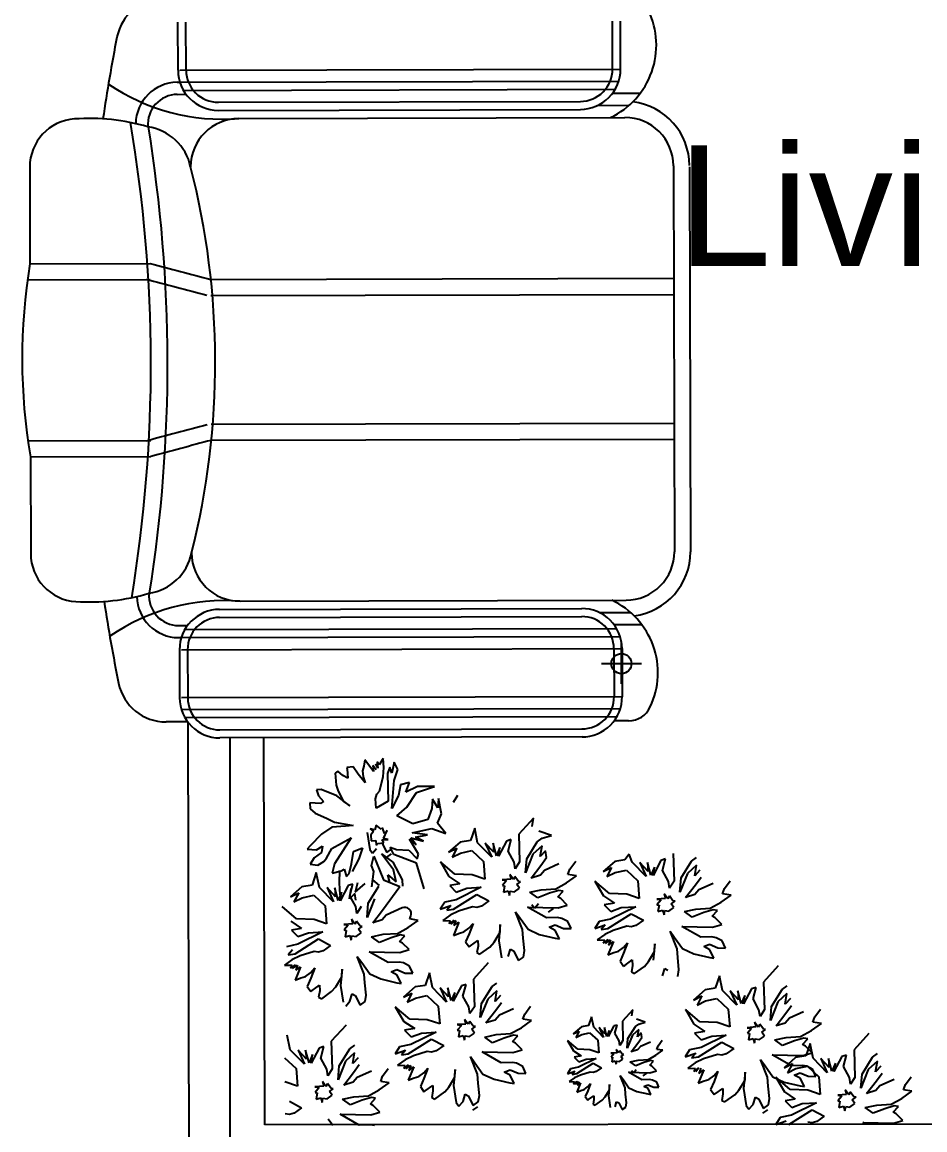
# Model space of a CAD drawing. Header units: feet. Extents: x 28652 to 66086, y -6769 to -640.
# Drawn here: x 49107.6 to 49152.5, y -1123.3 to -1068.3 of the extents above; entities that cross this region are included whole.
import ezdxf

# ---------------------------------------------------------------- set-up
doc = ezdxf.new("R2010")
doc.units = ezdxf.units.FT
doc.header["$LTSCALE"] = 50
doc.header["$MEASUREMENT"] = 0
doc.header["$PDMODE"] = 34
doc.layers.add('Furniture', color=32, linetype='Continuous')
doc.layers.add('Text', color=7, linetype='Continuous')
doc.styles.add('1@1000', font='arial.ttf', dxfattribs={"height": 60})

# ---------------------------------------------------------------- blocks, each defined once
blk = doc.blocks.new('Sofa')
at = {"layer": 'Furniture'}
for p, q in [((10199.3, 1742.9), (10199.2, 1802.7)), ((10209.3, 1743), (10209.2, 1802.7)), ((10739.3, 1743.7), (10739.2, 1803.4)), ((10749.3, 1743.7), (10749.2, 1803.4)), ((10201.6, 1742.9), (10749.3, 1743.7)), ((10198.2, 1727.9), (10201.6, 1727.9)), ((10201.6, 1727.9), (10747, 1728.7)), ((10198.2, 1712.9), (10209.3, 1713)), ((10206, 1717.9), (10742.6, 1718.7)), ((10739.3, 1713.7), (10773.9, 1713.7)), ((10249.3, 1703), (10699.3, 1703.6)), ((10721.1, 1698.6), (10759.6, 1698.7)), ((10249.4, 1693), (10699.4, 1693.6)), ((10274.7, 1682.8), (10754.7, 1683.4)), ((10014.8, 1622.6), (10014.9, 1502.5)), ((10814.8, 1623.5), (10815.4, 1143.5)), ((10834.8, 1622.2), (10835.4, 1143.5)), ((10014.9, 1502.5), (10164.4, 1502.7)), ((10011.9, 1482.5), (10164.4, 1482.7)), ((10239.8, 1482.8), (10814.9, 1483.5)), ((10239.8, 1462.8), (10815, 1463.5)), ((10240, 1302.8), (10815.2, 1303.5)), ((10012.1, 1282.5), (10164.7, 1282.7)), ((10240.1, 1282.8), (10815.2, 1283.5)), ((10015.2, 1262.5), (10164.7, 1262.7)), ((10015.2, 1262.5), (10015.4, 1142.3)), ((10275.5, 1082.8), (10755.5, 1083.4)), ((10250.2, 1072.5), (10700.2, 1073.1)), ((10250.2, 1062.5), (10700.2, 1063.1)), ((10722, 1068.2), (10760.4, 1068.2)), ((10199.1, 1052.5), (10210.2, 1052.5)), ((10206.9, 1047.5), (10743.5, 1048.2)), ((10740.2, 1053.2), (10774.8, 1053.2)), ((10199.1, 1037.5), (10202.5, 1037.5)), ((10202.5, 1037.5), (10747.9, 1038.2)), ((10200.2, 1022.5), (10200.3, 962.7)), ((10202.5, 1022.5), (10750.2, 1023.2)), ((10210.2, 1022.5), (10210.3, 962.7)), ((10740.2, 1023.2), (10740.3, 963.4)), ((10750.2, 1023.2), (10750.3, 963.4)), ((10750.3, 963.4), (10202.6, 962.7)), ((10748, 948.4), (10202.6, 947.7)), ((10743.7, 938.4), (10207, 937.7)), ((10210.4, 932.7), (10183.4, 932.7)), ((10211.4, 331.5), (10210.8, 931.5)), ((10250.4, 922.8), (10700.4, 923.4)), ((10758.2, 933.4), (10740.4, 933.4)), ((10700.4, 913.4), (10250.4, 912.8)), ((10262.2, 381.5), (10263.1, 913.1)), ((10305.7, 431.5), (10304.9, 913.1)), ((10430.3, 885.2), (10429, 877.5)), ((10441, 870.7), (10430.3, 885.2)), ((10448, 878.9), (10445.8, 882.6)), ((10445.8, 882.6), (10446.4, 875)), ((10453.1, 887), (10448, 878.9)), ((10454, 875.6), (10453.1, 887)), ((10466.8, 882.3), (10464.1, 868.7)), ((10471.4, 873.1), (10466.8, 882.3)), ((10397, 871.1), (10393.4, 868.9)), ((10393.4, 868.9), (10394.6, 853.7)), ((10403.2, 865.9), (10397, 871.1)), ((10415.7, 876.4), (10408.1, 875.8)), ((10408.1, 875.8), (10408.3, 873.9)), ((10408.3, 873.9), (10409.2, 862.5)), ((10422.2, 867.4), (10415.7, 876.4)), ((10429, 877.5), (10427.6, 871.6)), ((10427.6, 871.6), (10428.2, 864)), ((10444.6, 872.9), (10440.4, 878.3)), ((10440.4, 878.3), (10441, 870.7)), ((10446.4, 875), (10444.1, 880.5)), ((10453, 864), (10454, 875.6)), ((10461.6, 876.2), (10458.4, 868.3)), ((10458.4, 868.3), (10459.2, 834)), ((10464.1, 868.7), (10461.6, 876.2)), ((10466.7, 859.4), (10471.4, 873.1)), ((10409.2, 862.5), (10403.2, 865.9)), ((10430.6, 856.6), (10422.2, 867.4)), ((10428.2, 864), (10430.6, 856.6)), ((10448.6, 846.5), (10453, 864)), ((10463.7, 824.8), (10466.7, 859.4)), ((10474.8, 854.3), (10472, 840.7)), ((10486, 857.1), (10474.8, 854.3)), ((10481.2, 845.2), (10486, 857.1)), ((10375.9, 848.4), (10370.2, 848)), ((10370.2, 848), (10372.7, 840.5)), ((10372.7, 840.5), (10379, 833.4)), ((10395.6, 840.4), (10375.9, 848.4)), ((10394.6, 853.7), (10397.1, 846.3)), ((10411.8, 828.3), (10395.6, 840.4)), ((10397.1, 846.3), (10403.8, 833.4)), ((10443.7, 836.6), (10445.1, 842.4)), ((10445.1, 842.4), (10448.6, 846.5)), ((10472, 840.7), (10463.7, 824.8)), ((10496, 852.1), (10481.2, 845.2)), ((10482.7, 826.2), (10494.7, 844.4)), ((10494.7, 844.4), (10517, 851.9)), ((10517, 851.9), (10496, 852.1)), ((10545.7, 841), (10540.1, 832.3)), ((10375.3, 831.2), (10361.9, 832.1)), ((10361.9, 832.1), (10362.5, 824.5)), ((10379, 833.4), (10375.3, 831.2)), ((10403.8, 833.4), (10411.8, 828.3)), ((10444.6, 825.2), (10443.7, 836.6)), ((10459.2, 834), (10444.6, 825.2)), ((10514.4, 836.4), (10513.4, 824.8)), ((10521, 825.4), (10514.4, 836.4)), ((10522, 837), (10521, 825.4)), ((10525.4, 818.1), (10522, 837)), ((10362.5, 824.5), (10368.6, 819.2)), ((10368.6, 819.2), (10382.5, 812.7)), ((10382.5, 812.7), (10392.4, 807.7)), ((10470.2, 815.7), (10482.7, 826.2)), ((10490, 805.8), (10470.2, 815.7)), ((10513.4, 824.8), (10508.7, 811.1)), ((10520.6, 806.3), (10525.4, 818.1)), ((10639.9, 812.6), (10621.5, 792.5)), ((10638.1, 802), (10639.9, 812.6)), ((10389.1, 801.7), (10376.4, 793.1)), ((10406.2, 803), (10389.1, 801.7)), ((10392.4, 807.7), (10415.7, 803.8)), ((10415.7, 803.8), (10406.2, 803)), ((10442.9, 798.3), (10437, 799.7)), ((10437, 799.7), (10441.1, 796.2)), ((10444.3, 804.1), (10442.9, 798.3)), ((10450.5, 798.9), (10444.3, 804.1)), ((10452.2, 800.9), (10450.5, 798.9)), ((10454.7, 793.5), (10452.2, 800.9)), ((10489, 794.3), (10513.4, 800)), ((10508.7, 811.1), (10490, 805.8)), ((10513.4, 800), (10531.1, 793.7)), ((10531.1, 793.7), (10520.6, 806.3)), ((10566.8, 800.3), (10561.4, 784.8)), ((10570.5, 781.9), (10566.8, 800.3)), ((10376.4, 793.1), (10362.2, 778.6)), ((10389.3, 775), (10413.1, 788.3)), ((10413.1, 788.3), (10402.9, 772.2)), ((10433.2, 794.8), (10436.5, 773.7)), ((10441.1, 796.2), (10437.6, 792.1)), ((10437.6, 792.1), (10438.2, 784.5)), ((10438.2, 784.5), (10443.9, 785)), ((10443.9, 785), (10444.4, 779.3)), ((10451.5, 785.6), (10459.1, 786.2)), ((10453.7, 781.9), (10451.5, 785.6)), ((10453.3, 787.6), (10458.2, 797.6)), ((10459.1, 786.2), (10453.3, 787.6)), ((10458.2, 797.6), (10454.7, 793.5)), ((10485.8, 786.4), (10494, 779.4)), ((10496.8, 768.1), (10485.8, 786.4)), ((10494, 779.4), (10487.6, 788.4)), ((10487.6, 788.4), (10503.2, 783.9)), ((10508.3, 792), (10489, 794.3)), ((10493.3, 788.9), (10508.3, 792)), ((10503.2, 783.9), (10493.3, 788.9)), ((10612.2, 785.9), (10606.4, 784.1)), ((10608.4, 771.5), (10612.2, 785.9)), ((10621.5, 792.5), (10622.5, 758.2)), ((10644.5, 783.2), (10650.7, 787.6)), ((10662.2, 791.1), (10646.7, 796.5)), ((10650.7, 787.6), (10662.2, 791.1)), ((10362.2, 778.6), (10358.7, 774.5)), ((10358.7, 774.5), (10370.3, 773.5)), ((10370.3, 773.5), (10377.6, 777.9)), ((10377.6, 777.9), (10376.3, 770.1)), ((10382.6, 763), (10389.3, 775)), ((10402.9, 772.2), (10392.7, 756.1)), ((10413.7, 755.9), (10416.3, 771.4)), ((10416.3, 771.4), (10427.4, 776)), ((10427.4, 776), (10422.8, 762.3)), ((10436.5, 773.7), (10439.8, 769.1)), ((10439.8, 769.1), (10444.9, 775)), ((10444.4, 779.3), (10446.1, 781.3)), ((10446.1, 781.3), (10453.7, 781.9)), ((10451.5, 782.1), (10457.7, 770.2)), ((10457.7, 770.2), (10463.9, 774.6)), ((10466.3, 767.6), (10461.7, 776.8)), ((10461.7, 776.8), (10469.6, 773.6)), ((10469.6, 773.6), (10485, 772.9)), ((10485, 772.9), (10495.4, 762.3)), ((10548.8, 782.8), (10534.4, 770.2)), ((10534.4, 770.2), (10544.8, 775.3)), ((10544.8, 775.3), (10538.8, 764)), ((10561.4, 784.8), (10548.8, 782.8)), ((10549.2, 769.1), (10563.4, 772.2)), ((10563.4, 772.2), (10577.6, 758.9)), ((10588, 764), (10570.5, 781.9)), ((10590.4, 770.4), (10580, 781.7)), ((10580, 781.7), (10588, 764)), ((10589.6, 781.5), (10590.4, 770.4)), ((10593.8, 765.7), (10589.6, 781.5)), ((10598.2, 775.9), (10593.8, 765.7)), ((10606.4, 784.1), (10596.4, 765.3)), ((10596.4, 765.3), (10598.2, 775.9)), ((10615.7, 758), (10608.4, 771.5)), ((10631.4, 762.1), (10644.5, 783.2)), ((10650.5, 778.1), (10639.2, 767.7)), ((10648.2, 764.8), (10650.5, 778.1)), ((10654.9, 771.9), (10648.2, 764.8)), ((10656.2, 763.4), (10654.9, 771.9)), ((10367.2, 763.7), (10362.1, 755.6)), ((10376.3, 770.1), (10367.2, 763.7)), ((10371.8, 754.5), (10379.1, 758.9)), ((10379.1, 758.9), (10382.6, 763)), ((10422.8, 762.3), (10414.5, 746.4)), ((10438.7, 754), (10441.6, 765.7)), ((10441.6, 765.7), (10448.8, 747.2)), ((10465.9, 748.5), (10450.9, 768.3)), ((10450.9, 768.3), (10465.1, 758)), ((10457.2, 764), (10463.4, 768.4)), ((10465.1, 758), (10476.4, 735.9)), ((10494.6, 756.6), (10466.3, 767.6)), ((10495.4, 762.3), (10496.8, 768.1)), ((10524.2, 758.3), (10534.8, 740.1)), ((10542.1, 743), (10524.2, 758.3)), ((10538.8, 764), (10549.2, 769.1)), ((10577.6, 758.9), (10579.3, 736.7)), ((10617, 749.5), (10615.7, 758)), ((10622.5, 758.2), (10617, 749.5)), ((10639.2, 767.7), (10629.8, 744.7)), ((10629.8, 744.7), (10631.4, 762.1)), ((10649.1, 753.7), (10656.2, 763.4)), ((10685.2, 749), (10692.3, 758.8)), ((10740.8, 758.5), (10726.4, 745.9)), ((10753.4, 760.5), (10740.8, 758.5)), ((10758.7, 767.5), (10753.4, 760.5)), ((10762.5, 757.6), (10758.7, 767.5)), ((10779.9, 739.7), (10762.5, 757.6)), ((10798.3, 759.8), (10788.4, 741)), ((10804.1, 761.6), (10798.3, 759.8)), ((10800.3, 747.2), (10804.1, 761.6)), ((10813.4, 768.2), (10814.5, 733.9)), ((10823.3, 737.9), (10836.4, 758.9)), ((10836.4, 758.9), (10842.6, 763.3)), ((10362.1, 755.6), (10371.8, 754.5)), ((10369.9, 745.1), (10364.6, 729.6)), ((10373.7, 726.7), (10369.9, 745.1)), ((10392.7, 756.1), (10389.8, 744.4)), ((10389.8, 744.4), (10401, 747.2)), ((10398.8, 747.9), (10398.1, 732.5)), ((10401, 747.2), (10404.7, 749.4)), ((10404.7, 749.4), (10407.3, 740.1)), ((10407.3, 740.1), (10410.8, 744.2)), ((10410.8, 744.2), (10413.7, 755.9)), ((10441.2, 746.6), (10438.7, 754)), ((10438.9, 727.3), (10441.2, 746.6)), ((10448.8, 747.2), (10453.5, 736.1)), ((10469, 733.4), (10465.9, 748.5)), ((10504, 724.7), (10494.6, 756.6)), ((10636.9, 738), (10649.1, 753.7)), ((10653.5, 747.5), (10648.4, 741.5)), ((10671.2, 755.5), (10653.5, 747.5)), ((10682.7, 742.6), (10685.2, 749)), ((10726.4, 745.9), (10736.8, 751)), ((10736.8, 751), (10730.8, 739.7)), ((10730.8, 739.7), (10741.2, 744.8)), ((10741.2, 744.8), (10755.4, 747.9)), ((10755.4, 747.9), (10769.5, 734.6)), ((10782.4, 746.1), (10772, 757.4)), ((10772, 757.4), (10779.9, 739.7)), ((10781.5, 757.2), (10782.4, 746.1)), ((10785.7, 741.4), (10781.5, 757.2)), ((10790.1, 751.6), (10785.7, 741.4)), ((10788.4, 741), (10790.1, 751.6)), ((10807.6, 733.7), (10800.3, 747.2)), ((10842.4, 753.8), (10831.1, 743.4)), ((10840.2, 740.5), (10842.4, 753.8)), ((10846.8, 747.6), (10840.2, 740.5)), ((10398.1, 732.5), (10399.3, 717.3)), ((10415.3, 730.7), (10409.5, 728.9)), ((10411.5, 716.3), (10415.3, 730.7)), ((10421, 732.5), (10418.1, 720.8)), ((10418.1, 720.8), (10430.7, 731.4)), ((10439.9, 735.9), (10448.1, 728.9)), ((10453.5, 736.1), (10473.7, 727.9)), ((10461.4, 732.9), (10458.7, 742.2)), ((10458.7, 742.2), (10469, 733.4)), ((10476.4, 735.9), (10477, 728.3)), ((10534.8, 740.1), (10548.3, 731)), ((10548.3, 731), (10535.7, 729)), ((10563.8, 742.1), (10542.1, 743)), ((10579.3, 736.7), (10563.8, 742.1)), ((10612.1, 736.7), (10601, 735.8)), ((10601, 735.8), (10606.3, 734.9)), ((10606.3, 734.9), (10601.2, 729)), ((10614.8, 736.3), (10610.3, 742.5)), ((10610.3, 742.5), (10612.1, 736.7)), ((10616.8, 740), (10614.8, 736.3)), ((10621.2, 733.8), (10616.8, 740)), ((10619.2, 730.1), (10623.8, 733.4)), ((10622.5, 725.4), (10619.2, 730.1)), ((10623.8, 733.4), (10621.2, 733.8)), ((10648.4, 741.5), (10636.9, 738)), ((10667.4, 724.7), (10681, 732)), ((10681, 732), (10693.4, 740.8)), ((10693.4, 740.8), (10682.7, 742.6)), ((10716.2, 734), (10726.8, 715.8)), ((10734.1, 718.7), (10716.2, 734)), ((10769.5, 734.6), (10771.3, 712.4)), ((10808.9, 725.2), (10807.6, 733.7)), ((10814.5, 733.9), (10808.9, 725.2)), ((10831.1, 743.4), (10821.8, 720.4)), ((10821.8, 720.4), (10823.3, 737.9)), ((10841, 729.4), (10848.1, 739.1)), ((10863.2, 731.2), (10845.5, 723.2)), ((10877.1, 724.7), (10884.2, 734.5)), ((10352, 727.6), (10337.6, 715)), ((10337.6, 715), (10348, 720.1)), ((10348, 720.1), (10342, 708.8)), ((10364.6, 729.6), (10352, 727.6)), ((10352.4, 713.9), (10366.6, 717)), ((10366.6, 717), (10380.7, 703.7)), ((10391.1, 708.8), (10373.7, 726.7)), ((10393.6, 715.2), (10383.2, 726.5)), ((10383.2, 726.5), (10391.1, 708.8)), ((10396.9, 710.5), (10392.7, 726.3)), ((10392.7, 726.3), (10393.6, 715.2)), ((10401.3, 720.7), (10396.9, 710.5)), ((10409.5, 728.9), (10399.6, 710.1)), ((10399.6, 710.1), (10401.3, 720.7)), ((10411, 712.3), (10413.3, 725.5)), ((10417.7, 719.3), (10411, 712.3)), ((10418.8, 702.8), (10411.5, 716.3)), ((10419, 710.9), (10417.7, 719.3)), ((10434.5, 706.9), (10447.6, 728)), ((10452.2, 698.5), (10473.7, 727.9)), ((10535.7, 729), (10543.9, 720.8)), ((10540.3, 699.6), (10569.3, 717.9)), ((10574.9, 726.6), (10543.6, 711.3)), ((10543.9, 720.8), (10556.9, 725.5)), ((10556.9, 725.5), (10574.9, 726.6)), ((10569.3, 717.9), (10584.4, 709.9)), ((10601.2, 729), (10603.9, 728.5)), ((10603.9, 728.5), (10602.6, 720.6)), ((10602.6, 720.6), (10608.3, 722.3)), ((10608.3, 722.3), (10610.1, 716.6)), ((10610.1, 716.6), (10611, 721.9)), ((10611, 721.9), (10616.3, 721)), ((10616.3, 721), (10622.5, 725.4)), ((10635.3, 720.5), (10649.5, 723.6)), ((10645.1, 713.4), (10635.3, 720.5)), ((10659.7, 719.2), (10645.1, 713.4)), ((10649.5, 723.6), (10667.4, 724.7)), ((10671.2, 722.7), (10659.7, 719.2)), ((10669.9, 714.7), (10676.5, 721.8)), ((10676.5, 721.8), (10671.2, 722.7)), ((10755.8, 717.8), (10734.1, 718.7)), ((10771.3, 712.4), (10755.8, 717.8)), ((10806.7, 712), (10802.3, 718.2)), ((10802.3, 718.2), (10804, 712.4)), ((10828.8, 713.7), (10841, 729.4)), ((10840.4, 717.2), (10828.8, 713.7)), ((10845.5, 723.2), (10840.4, 717.2)), ((10872.9, 707.7), (10885.3, 716.5)), ((10874.7, 718.3), (10877.1, 724.7)), ((10885.3, 716.5), (10874.7, 718.3)), ((10345.3, 687.8), (10327.4, 703.1)), ((10342, 708.8), (10352.4, 713.9)), ((10380.7, 703.7), (10382.5, 681.5)), ((10420.1, 694.3), (10418.8, 702.8)), ((10425.7, 703), (10420.1, 694.3)), ((10442.3, 712.5), (10433, 689.4)), ((10433, 689.4), (10434.5, 706.9)), ((10529.5, 708.2), (10523.9, 699.6)), ((10523.9, 699.6), (10537, 704.2)), ((10543.6, 711.3), (10529.5, 708.2)), ((10537, 704.2), (10531.9, 698.3)), ((10564, 702.4), (10546.7, 697.1)), ((10569.3, 701.5), (10564, 702.4)), ((10575.1, 703.3), (10569.3, 701.5)), ((10584.4, 709.9), (10575.1, 703.3)), ((10637.7, 705.3), (10641, 700.7)), ((10641, 700.7), (10646.1, 706.6)), ((10673.6, 712.7), (10669.9, 714.7)), ((10670.3, 701), (10681.8, 704.5)), ((10681.8, 704.5), (10673.6, 712.7)), ((10726.8, 715.8), (10740.3, 706.7)), ((10740.3, 706.7), (10727.6, 704.8)), ((10727.6, 704.8), (10735.8, 696.5)), ((10804, 712.4), (10793, 711.5)), ((10793, 711.5), (10798.3, 710.6)), ((10798.3, 710.6), (10793.2, 704.7)), ((10793.2, 704.7), (10795.8, 704.2)), ((10795.8, 704.2), (10794.5, 696.3)), ((10808.7, 715.7), (10806.7, 712)), ((10813.1, 709.5), (10808.7, 715.7)), ((10811.1, 705.8), (10815.8, 709.1)), ((10814.4, 701.1), (10811.1, 705.8)), ((10815.8, 709.1), (10813.1, 709.5)), ((10859.4, 700.4), (10872.9, 707.7)), ((10440, 682.8), (10452.2, 698.5)), ((10456.7, 692.3), (10451.6, 686.3)), ((10476.5, 701.2), (10456.7, 692.3)), ((10485.9, 687.4), (10487.3, 691.1)), ((10536.3, 692.1), (10527, 685.4)), ((10531.9, 698.3), (10540.3, 699.6)), ((10546.7, 697.1), (10536.3, 692.1)), ((10626.2, 674.2), (10617.6, 696.2)), ((10617.6, 696.2), (10623.1, 688.4)), ((10632.2, 701.9), (10651.3, 701.4)), ((10655.9, 688.4), (10632.2, 701.9)), ((10651.3, 701.4), (10670.3, 701)), ((10669.6, 688.8), (10655.9, 688.4)), ((10658.4, 695.6), (10664.6, 700)), ((10674.9, 687.9), (10669.6, 688.8)), ((10732.2, 675.3), (10761.3, 693.6)), ((10766.8, 702.3), (10735.6, 687)), ((10735.8, 696.5), (10748.9, 701.2)), ((10748.9, 701.2), (10766.8, 702.3)), ((10761.3, 693.6), (10776.3, 685.6)), ((10794.5, 696.3), (10800.3, 698)), ((10800.3, 698), (10802, 692.3)), ((10802, 692.3), (10802.9, 697.6)), ((10802.9, 697.6), (10808.2, 696.7)), ((10808.2, 696.7), (10814.4, 701.1)), ((10827.3, 696.2), (10841.5, 699.3)), ((10837, 689.1), (10827.3, 696.2)), ((10851.6, 694.9), (10837, 689.1)), ((10841.5, 699.3), (10859.4, 700.4)), ((10863.2, 698.4), (10851.6, 694.9)), ((10861.8, 690.4), (10868.5, 697.5)), ((10865.6, 688.4), (10861.8, 690.4)), ((10868.5, 697.5), (10863.2, 698.4)), ((10338, 684.9), (10351.5, 675.8)), ((10351.5, 675.8), (10338.8, 673.8)), ((10367, 686.9), (10345.3, 687.8)), ((10382.5, 681.5), (10367, 686.9)), ((10415.2, 681.5), (10404.2, 680.6)), ((10404.2, 680.6), (10409.5, 679.7)), ((10409.5, 679.7), (10404.4, 673.8)), ((10413.5, 687.3), (10415.2, 681.5)), ((10417.9, 681), (10413.5, 687.3)), ((10419.9, 684.8), (10417.9, 681)), ((10424.3, 678.6), (10419.9, 684.8)), ((10422.3, 674.8), (10427, 678.2)), ((10425.6, 670.2), (10422.3, 674.8)), ((10427, 678.2), (10424.3, 678.6)), ((10451.6, 686.3), (10440, 682.8)), ((10470.6, 669.5), (10484.1, 676.8)), ((10484.1, 676.8), (10496.5, 685.6)), ((10496.5, 685.6), (10485.9, 687.4)), ((10527, 685.4), (10536.5, 685.2)), ((10536.5, 685.2), (10534.5, 681.4)), ((10540.7, 685.9), (10537.2, 681)), ((10537.2, 681), (10543.4, 685.4)), ((10547.1, 683.4), (10540.3, 666.8)), ((10543.4, 685.4), (10540.9, 679)), ((10540.9, 679), (10547.1, 683.4)), ((10553.3, 671.5), (10559.5, 675.9)), ((10559.5, 675.9), (10564.6, 681.8)), ((10564.6, 681.8), (10559.8, 669)), ((10598.5, 680.3), (10596.5, 660.1)), ((10598.3, 670.7), (10598.5, 680.3)), ((10623.1, 688.4), (10633.1, 674.5)), ((10659.4, 676.9), (10666.7, 679.7)), ((10666.9, 672.9), (10659.4, 676.9)), ((10666.7, 679.7), (10676.9, 675.3)), ((10682.5, 683.9), (10674.9, 687.9)), ((10676.9, 675.3), (10686.4, 675.1)), ((10686.4, 675.1), (10682.5, 683.9)), ((10721.4, 683.9), (10715.9, 675.3)), ((10715.9, 675.3), (10728.9, 679.9)), ((10735.6, 687), (10721.4, 683.9)), ((10728.9, 679.9), (10723.8, 674)), ((10723.8, 674), (10732.2, 675.3)), ((10755.9, 678.1), (10738.7, 672.8)), ((10761.3, 677.2), (10755.9, 678.1)), ((10767, 679), (10761.3, 677.2)), ((10776.3, 685.6), (10767, 679)), ((10824.2, 677.6), (10862.2, 676.7)), ((10847.8, 664.1), (10824.2, 677.6)), ((10862.2, 676.7), (10873.8, 680.2)), ((10873.8, 680.2), (10865.6, 688.4)), ((10338.8, 673.8), (10347, 665.6)), ((10343.4, 644.4), (10372.5, 662.7)), ((10378, 671.4), (10346.8, 656.1)), ((10347, 665.6), (10360.1, 670.3)), ((10360.1, 670.3), (10378, 671.4)), ((10372.5, 662.7), (10387.5, 654.7)), ((10404.4, 673.8), (10407, 673.3)), ((10407, 673.3), (10405.7, 665.3)), ((10405.7, 665.3), (10411.5, 667.1)), ((10411.5, 667.1), (10413.2, 661.3)), ((10413.2, 661.3), (10414.1, 666.7)), ((10414.1, 666.7), (10419.4, 665.8)), ((10419.4, 665.8), (10425.6, 670.2)), ((10438.5, 665.3), (10452.7, 668.4)), ((10448.2, 658.2), (10438.5, 665.3)), ((10462.8, 663.9), (10448.2, 658.2)), ((10452.7, 668.4), (10470.6, 669.5)), ((10474.4, 667.5), (10462.8, 663.9)), ((10473, 659.5), (10479.7, 666.6)), ((10479.7, 666.6), (10474.4, 667.5)), ((10540.3, 666.8), (10547.6, 669.7)), ((10547.6, 669.7), (10553.3, 671.5)), ((10559.8, 669), (10555.3, 658.8)), ((10590.7, 658.3), (10598.3, 670.7)), ((10627.1, 663.2), (10626.2, 674.2)), ((10628.6, 647.9), (10627.1, 663.2)), ((10633.1, 674.5), (10647, 668)), ((10647, 668), (10666.7, 663.3)), ((10666.7, 663.3), (10672, 662.4)), ((10672, 662.4), (10666.9, 672.9)), ((10728.3, 667.8), (10718.9, 661.1)), ((10718.9, 661.1), (10728.5, 660.9)), ((10726.5, 657.1), (10732.7, 661.6)), ((10738.7, 672.8), (10728.3, 667.8)), ((10732.7, 661.6), (10729.1, 656.7)), ((10729.1, 656.7), (10735.3, 661.1)), ((10735.3, 661.1), (10732.9, 654.7)), ((10818.1, 649.9), (10809.5, 671.9)), ((10809.5, 671.9), (10815.1, 664.1)), ((10815.1, 664.1), (10825, 650.2)), ((10861.6, 664.5), (10847.8, 664.1)), ((10866.9, 663.6), (10861.6, 664.5)), ((10874.4, 659.6), (10866.9, 663.6)), ((10346.8, 656.1), (10332.6, 653)), ((10340.1, 649), (10335, 643.1)), ((10378.2, 648.1), (10372.5, 646.3)), ((10387.5, 654.7), (10378.2, 648.1)), ((10476.8, 657.5), (10473, 659.5)), ((10473.4, 645.8), (10485, 649.3)), ((10485, 649.3), (10476.8, 657.5)), ((10555.3, 658.8), (10559.7, 652.6)), ((10559.7, 652.6), (10561.3, 653.7)), ((10561.3, 653.7), (10570.6, 660.4)), ((10570.8, 653.5), (10569.5, 645.5)), ((10570.6, 660.4), (10570.8, 653.5)), ((10573.2, 643.5), (10585.6, 652.4)), ((10585.6, 652.4), (10590.7, 658.3)), ((10596.5, 660.1), (10599.8, 639.1)), ((10608.2, 640.4), (10611.1, 649.5)), ((10611.1, 649.5), (10614.9, 647.5)), ((10614.9, 647.5), (10621.1, 635.5)), ((10627.3, 639.9), (10628.6, 647.9)), ((10728.5, 660.9), (10726.5, 657.1)), ((10739.1, 659.1), (10732.2, 642.5)), ((10732.9, 654.7), (10739.1, 659.1)), ((10745.3, 647.2), (10751.5, 651.6)), ((10751.5, 651.6), (10756.6, 657.5)), ((10756.6, 657.5), (10751.7, 644.7)), ((10790.5, 656), (10788.4, 635.8)), ((10790.2, 646.4), (10790.5, 656)), ((10819, 638.9), (10818.1, 649.9)), ((10825, 650.2), (10838.9, 643.7)), ((10851.4, 652.6), (10858.7, 655.4)), ((10858.9, 648.6), (10851.4, 652.6)), ((10858.7, 655.4), (10868.9, 651)), ((10864, 638.1), (10858.9, 648.6)), ((10868.9, 651), (10878.4, 650.8)), ((10878.4, 650.8), (10874.4, 659.6)), ((10339.5, 636.9), (10330.1, 630.2)), ((10335, 643.1), (10343.4, 644.4)), ((10349.9, 641.9), (10339.5, 636.9)), ((10367.1, 647.2), (10349.9, 641.9)), ((10372.5, 646.3), (10367.1, 647.2)), ((10420.7, 641), (10426.3, 633.2)), ((10429.3, 619), (10420.7, 641)), ((10459, 633.2), (10435.4, 646.7)), ((10435.4, 646.7), (10454.4, 646.2)), ((10454.4, 646.2), (10473.4, 645.8)), ((10472.8, 633.6), (10459, 633.2)), ((10478.1, 632.7), (10472.8, 633.6)), ((10569.5, 645.5), (10573.2, 643.5)), ((10621.1, 635.5), (10627.3, 639.9)), ((10732.2, 642.5), (10739.5, 645.4)), ((10739.5, 645.4), (10745.3, 647.2)), ((10751.7, 644.7), (10747.3, 634.5)), ((10747.3, 634.5), (10751.7, 628.3)), ((10753.2, 629.4), (10762.5, 636.1)), ((10762.5, 636.1), (10762.8, 629.2)), ((10777.6, 628.1), (10782.7, 634)), ((10782.7, 634), (10790.2, 646.4)), ((10820.5, 623.6), (10819, 638.9)), ((10838.9, 643.7), (10858.7, 639)), ((10858.7, 639), (10864, 638.1)), ((10330.1, 630.2), (10339.7, 630)), ((10337.7, 626.2), (10343.9, 630.6)), ((10339.7, 630), (10337.7, 626.2)), ((10343.9, 630.6), (10340.3, 625.8)), ((10340.3, 625.8), (10346.5, 630.2)), ((10350.3, 628.2), (10343.4, 611.6)), ((10346.5, 630.2), (10344.1, 623.8)), ((10344.1, 623.8), (10350.3, 628.2)), ((10356.5, 616.2), (10362.7, 620.7)), ((10362.7, 620.7), (10367.8, 626.6)), ((10367.8, 626.6), (10362.9, 613.8)), ((10401.7, 625), (10399.6, 604.9)), ((10401.4, 615.5), (10401.7, 625)), ((10426.3, 633.2), (10436.2, 619.2)), ((10462.6, 621.6), (10469.9, 624.5)), ((10470.1, 617.6), (10462.6, 621.6)), ((10469.9, 624.5), (10480.1, 620.1)), ((10485.6, 628.7), (10478.1, 632.7)), ((10480.1, 620.1), (10489.6, 619.8)), ((10489.6, 619.8), (10485.6, 628.7)), ((10510.4, 620.3), (10505.1, 604.8)), ((10514.2, 602), (10510.4, 620.3)), ((10583.5, 632.7), (10565.1, 612.5)), ((10751.7, 628.3), (10753.2, 629.4)), ((10762.8, 629.2), (10761.4, 621.2)), ((10761.4, 621.2), (10765.2, 619.2)), ((10765.2, 619.2), (10777.6, 628.1)), ((10800.2, 616.1), (10803, 625.2)), ((10803, 625.2), (10806.8, 623.2)), ((10819.2, 615.6), (10820.5, 623.6)), ((10944, 628.5), (10925.6, 608.4)), ((10343.4, 611.6), (10350.7, 614.5)), ((10350.7, 614.5), (10356.5, 616.2)), ((10362.9, 613.8), (10358.5, 603.6)), ((10393.9, 603.1), (10401.4, 615.5)), ((10430.2, 608), (10429.3, 619)), ((10431.7, 592.7), (10430.2, 608)), ((10436.2, 619.2), (10450.1, 612.8)), ((10450.1, 612.8), (10469.9, 608.1)), ((10469.9, 608.1), (10475.2, 607.2)), ((10475.2, 607.2), (10470.1, 617.6)), ((10565.1, 612.5), (10566.2, 578.2)), ((10588.1, 603.2), (10594.3, 607.6)), ((10871, 616.2), (10865.6, 600.7)), ((10874.7, 597.8), (10871, 616.2)), ((10925.6, 608.4), (10926.7, 574.1)), ((10358.5, 603.6), (10362.9, 597.4)), ((10362.9, 597.4), (10364.4, 598.5)), ((10364.4, 598.5), (10373.7, 605.1)), ((10374, 598.3), (10372.6, 590.3)), ((10373.7, 605.1), (10374, 598.3)), ((10376.4, 588.3), (10388.8, 597.2)), ((10388.8, 597.2), (10393.9, 603.1)), ((10399.6, 604.9), (10402.9, 583.9)), ((10411.4, 585.2), (10414.3, 594.2)), ((10414.3, 594.2), (10418, 592.2)), ((10418, 592.2), (10424.2, 580.3)), ((10430.4, 584.7), (10431.7, 592.7)), ((10492.5, 602.9), (10478, 590.3)), ((10478, 590.3), (10488.5, 595.3)), ((10488.5, 595.3), (10482.5, 584.1)), ((10505.1, 604.8), (10492.5, 602.9)), ((10492.9, 589.1), (10507.1, 592.2)), ((10507.1, 592.2), (10521.2, 578.9)), ((10531.6, 584), (10514.2, 602)), ((10534.1, 590.4), (10523.7, 601.7)), ((10523.7, 601.7), (10531.6, 584)), ((10537.4, 585.8), (10533.2, 601.5)), ((10533.2, 601.5), (10534.1, 590.4)), ((10541.8, 595.9), (10537.4, 585.8)), ((10550, 604.1), (10540, 585.3)), ((10540, 585.3), (10541.8, 595.9)), ((10555.8, 605.9), (10550, 604.1)), ((10552, 591.5), (10555.8, 605.9)), ((10575, 582.2), (10588.1, 603.2)), ((10594.1, 598.1), (10582.8, 587.7)), ((10591.9, 584.8), (10594.1, 598.1)), ((10853, 598.8), (10838.6, 586.1)), ((10865.6, 600.7), (10853, 598.8)), ((10892.2, 579.9), (10874.7, 597.8)), ((10894.6, 586.3), (10884.2, 597.6)), ((10884.2, 597.6), (10892.2, 579.9)), ((10893.7, 597.4), (10894.6, 586.3)), ((10897.9, 581.6), (10893.7, 597.4)), ((10910.6, 600), (10900.6, 581.2)), ((10916.3, 601.8), (10910.6, 600)), ((10912.5, 587.4), (10916.3, 601.8)), ((10935.6, 578.1), (10948.7, 599.1)), ((10954.6, 594), (10943.3, 583.6)), ((10948.7, 599.1), (10954.9, 603.5)), ((10952.4, 580.7), (10954.6, 594)), ((10372.6, 590.3), (10376.4, 588.3)), ((10406.3, 579.2), (10411.4, 585.2)), ((10424.2, 580.3), (10430.4, 584.7)), ((10482.5, 584.1), (10492.9, 589.1)), ((10521.2, 578.9), (10523, 556.8)), ((10559.3, 578), (10552, 591.5)), ((10582.8, 587.7), (10573.5, 564.7)), ((10573.5, 564.7), (10575, 582.2)), ((10598.5, 591.9), (10591.9, 584.8)), ((10592.7, 573.7), (10599.8, 583.5)), ((10628.8, 569), (10635.9, 578.8)), ((10838.6, 586.1), (10849, 591.2)), ((10849, 591.2), (10843, 579.9)), ((10843, 579.9), (10853.4, 585)), ((10853.4, 585), (10867.6, 588.1)), ((10867.6, 588.1), (10881.8, 574.8)), ((10902.4, 591.8), (10897.9, 581.6)), ((10900.6, 581.2), (10902.4, 591.8)), ((10919.8, 573.9), (10912.5, 587.4)), ((10943.3, 583.6), (10934, 560.6)), ((10959.1, 587.8), (10952.4, 580.7)), ((10953.3, 569.6), (10960.4, 579.4)), ((10485.8, 563), (10467.8, 578.3)), ((10467.8, 578.3), (10478.5, 560.1)), ((10560.6, 569.6), (10559.3, 578)), ((10566.2, 578.2), (10560.6, 569.6)), ((10580.5, 558), (10592.7, 573.7)), ((10597.2, 567.5), (10592.1, 561.6)), ((10614.9, 575.5), (10597.2, 567.5)), ((10626.4, 562.6), (10628.8, 569)), ((10711.8, 565.3), (10708.1, 554.5)), ((10714.4, 552.5), (10711.8, 565.3)), ((10763, 574), (10750.1, 559.9)), ((10761.7, 566.5), (10763, 574)), ((10828.4, 574.2), (10839, 556)), ((10846.3, 558.9), (10828.4, 574.2)), ((10881.8, 574.8), (10883.5, 552.7)), ((10921.2, 565.4), (10919.8, 573.9)), ((10926.7, 574.1), (10921.2, 565.4)), ((10934, 560.6), (10935.6, 578.1)), ((10941.1, 553.9), (10953.3, 569.6)), ((10975.4, 571.4), (10957.7, 563.4)), ((10986.9, 558.5), (10989.4, 564.9)), ((10989.4, 564.9), (10996.5, 574.7)), ((10406.7, 555.6), (10388.3, 535.4)), ((10478.5, 560.1), (10492, 551.1)), ((10492, 551.1), (10479.3, 549.1)), ((10507.5, 562.1), (10485.8, 563)), ((10523, 556.8), (10507.5, 562.1)), ((10555.7, 556.7), (10544.7, 555.9)), ((10544.7, 555.9), (10550, 555)), ((10550, 555), (10544.9, 549)), ((10554, 562.5), (10555.7, 556.7)), ((10558.4, 556.3), (10554, 562.5)), ((10560.4, 560), (10558.4, 556.3)), ((10564.8, 553.8), (10560.4, 560)), ((10562.8, 550.1), (10567.5, 553.4)), ((10567.5, 553.4), (10564.8, 553.8)), ((10592.1, 561.6), (10580.5, 558)), ((10611.1, 544.7), (10624.6, 552)), ((10624.6, 552), (10637, 560.8)), ((10637, 560.8), (10626.4, 562.6)), ((10699.2, 553.1), (10689.1, 544.3)), ((10708.1, 554.5), (10699.2, 553.1)), ((10726.6, 539.9), (10714.4, 552.5)), ((10728.4, 544.4), (10721.1, 552.3)), ((10721.1, 552.3), (10726.6, 539.9)), ((10727.7, 552.1), (10728.4, 544.4)), ((10730.7, 541.1), (10727.7, 552.1)), ((10739.5, 554), (10732.5, 540.8)), ((10743.6, 555.2), (10739.5, 554)), ((10740.9, 545.2), (10743.6, 555.2)), ((10750.1, 559.9), (10750.8, 535.8)), ((10757, 538.6), (10766.2, 553.3)), ((10766.2, 553.3), (10770.5, 556.4)), ((10778.6, 558.9), (10767.8, 562.6)), ((10770.5, 556.4), (10778.6, 558.9)), ((10839, 556), (10852.5, 546.9)), ((10868, 558), (10846.3, 558.9)), ((10883.5, 552.7), (10868, 558)), ((10916.3, 552.6), (10905.2, 551.7)), ((10905.2, 551.7), (10910.5, 550.8)), ((10914.5, 558.4), (10916.3, 552.6)), ((10918.9, 552.2), (10914.5, 558.4)), ((10920.9, 555.9), (10918.9, 552.2)), ((10925.3, 549.7), (10920.9, 555.9)), ((10952.6, 557.4), (10941.1, 553.9)), ((10957.7, 563.4), (10952.6, 557.4)), ((10985.1, 547.9), (10997.5, 556.7)), ((10997.5, 556.7), (10986.9, 558.5)), ((10337.3, 524.9), (10333.6, 543.2)), ((10479.3, 549.1), (10487.5, 540.9)), ((10483.9, 519.6), (10513, 538)), ((10518.5, 546.6), (10487.3, 531.3)), ((10487.5, 540.9), (10500.6, 545.5)), ((10500.6, 545.5), (10518.5, 546.6)), ((10513, 538), (10528, 530)), ((10544.9, 549), (10547.5, 548.5)), ((10547.5, 548.5), (10546.2, 540.6)), ((10546.2, 540.6), (10552, 542.3)), ((10552, 542.3), (10553.7, 536.6)), ((10553.7, 536.6), (10554.6, 541.9)), ((10554.6, 541.9), (10559.9, 541)), ((10559.9, 541), (10566.1, 545.4)), ((10566.1, 545.4), (10562.8, 550.1)), ((10579, 540.5), (10593.1, 543.6)), ((10588.7, 533.4), (10579, 540.5)), ((10603.3, 539.2), (10588.7, 533.4)), ((10593.1, 543.6), (10611.1, 544.7)), ((10614.8, 542.7), (10603.3, 539.2)), ((10613.5, 534.7), (10620.2, 541.8)), ((10620.2, 541.8), (10614.8, 542.7)), ((10689.1, 544.3), (10696.4, 547.8)), ((10696.4, 547.8), (10692.2, 539.9)), ((10692.2, 539.9), (10699.5, 543.5)), ((10699.5, 543.5), (10709.4, 545.7)), ((10709.4, 545.7), (10719.4, 536.3)), ((10733.8, 548.3), (10730.7, 541.1)), ((10732.5, 540.8), (10733.8, 548.3)), ((10746, 535.7), (10740.9, 545.2)), ((10762.5, 542.5), (10755.9, 526.4)), ((10755.9, 526.4), (10757, 538.6)), ((10770.4, 549.8), (10762.5, 542.5)), ((10768.8, 540.5), (10770.4, 549.8)), ((10773.5, 545.4), (10768.8, 540.5)), ((10769.4, 532.7), (10774.4, 539.5)), ((10774.4, 539.5), (10773.5, 545.4)), ((10852.5, 546.9), (10839.9, 545)), ((10839.9, 545), (10848, 536.8)), ((10879.1, 542.5), (10847.8, 527.2)), ((10848, 536.8), (10861.1, 541.4)), ((10861.1, 541.4), (10879.1, 542.5)), ((10910.5, 550.8), (10905.4, 544.9)), ((10905.4, 544.9), (10908.1, 544.4)), ((10908.1, 544.4), (10906.7, 536.5)), ((10906.7, 536.5), (10912.5, 538.2)), ((10912.5, 538.2), (10914.3, 532.5)), ((10914.3, 532.5), (10915.1, 537.8)), ((10915.1, 537.8), (10920.5, 536.9)), ((10920.5, 536.9), (10926.7, 541.3)), ((10923.3, 546), (10928, 549.3)), ((10926.7, 541.3), (10923.3, 546)), ((10928, 549.3), (10925.3, 549.7)), ((10939.5, 536.4), (10953.7, 539.5)), ((10953.7, 539.5), (10971.6, 540.6)), ((10975.4, 538.6), (10963.9, 535.1)), ((10971.6, 540.6), (10985.1, 547.9)), ((10974, 530.6), (10980.7, 537.7)), ((10980.7, 537.7), (10975.4, 538.6)), ((11056.4, 544.3), (11038, 524.2)), ((10354.8, 506.9), (10337.3, 524.9)), ((10357.3, 513.3), (10346.9, 524.6)), ((10346.9, 524.6), (10354.8, 506.9)), ((10356.4, 524.4), (10357.3, 513.3)), ((10360.6, 508.7), (10356.4, 524.4)), ((10373.2, 527), (10363.2, 508.2)), ((10379, 528.8), (10373.2, 527)), ((10375.2, 514.4), (10379, 528.8)), ((10388.3, 535.4), (10389.3, 501.1)), ((10398.2, 505.1), (10411.3, 526.1)), ((10411.3, 526.1), (10417.5, 530.5)), ((10473.1, 528.3), (10467.6, 519.6)), ((10467.6, 519.6), (10480.6, 524.3)), ((10487.3, 531.3), (10473.1, 528.3)), ((10480.6, 524.3), (10475.5, 518.3)), ((10518.7, 523.3), (10513, 521.6)), ((10528, 530), (10518.7, 523.3)), ((10617.3, 532.7), (10613.5, 534.7)), ((10613.9, 521), (10625.5, 524.5)), ((10625.5, 524.5), (10617.3, 532.7)), ((10682, 535.9), (10689.4, 523.2)), ((10694.5, 525.2), (10682, 535.9)), ((10709.7, 524.6), (10694.5, 525.2)), ((10720.6, 520.8), (10709.7, 524.6)), ((10719.4, 536.3), (10720.6, 520.8)), ((10745.4, 520.5), (10742.3, 524.8)), ((10742.3, 524.8), (10743.5, 520.8)), ((10746.9, 529.8), (10746, 535.7)), ((10750.8, 535.8), (10746.9, 529.8)), ((10760.9, 521.7), (10769.4, 532.7)), ((10768.9, 524.2), (10760.9, 521.7)), ((10772.5, 528.4), (10768.9, 524.2)), ((10784.9, 533.9), (10772.5, 528.4)), ((10791.7, 517.5), (10800.4, 523.7)), ((10793, 524.9), (10794.7, 529.4)), ((10800.4, 523.7), (10793, 524.9)), ((10794.7, 529.4), (10799.7, 536.2)), ((10833.6, 524.1), (10828.1, 515.5)), ((10847.8, 527.2), (10833.6, 524.1)), ((10844.5, 515.5), (10873.5, 533.8)), ((10873.5, 533.8), (10888.6, 525.8)), ((10888.6, 525.8), (10879.2, 519.2)), ((10949.2, 529.3), (10939.5, 536.4)), ((10963.9, 535.1), (10949.2, 529.3)), ((10977.8, 528.6), (10974, 530.6)), ((10986, 520.4), (10977.8, 528.6)), ((10983.3, 532), (10978, 516.5)), ((10987.1, 513.6), (10983.3, 532)), ((11038, 524.2), (11039.1, 489.8)), ((10330.2, 515.1), (10344.4, 501.8)), ((10365, 518.9), (10360.6, 508.7)), ((10363.2, 508.2), (10365, 518.9)), ((10382.5, 500.9), (10375.2, 514.4)), ((10406, 510.6), (10396.6, 487.6)), ((10417.3, 521), (10406, 510.6)), ((10415, 507.7), (10417.3, 521)), ((10421.7, 514.8), (10415, 507.7)), ((10479.9, 512.1), (10470.6, 505.5)), ((10475.5, 518.3), (10483.9, 519.6)), ((10490.4, 517.2), (10479.9, 512.1)), ((10507.6, 522.5), (10490.4, 517.2)), ((10513, 521.6), (10507.6, 522.5)), ((10561.2, 516.2), (10566.7, 508.4)), ((10569.8, 494.3), (10561.2, 516.2)), ((10575.8, 521.9), (10594.9, 521.5)), ((10599.5, 508.4), (10575.8, 521.9)), ((10594.9, 521.5), (10613.9, 521)), ((10689.4, 523.2), (10698.9, 516.8)), ((10698.9, 516.8), (10690, 515.5)), ((10690, 515.5), (10695.8, 509.7)), ((10717.5, 513.7), (10695.6, 503)), ((10695.8, 509.7), (10704.9, 513)), ((10704.9, 513), (10717.5, 513.7)), ((10743.5, 520.8), (10735.8, 520.2)), ((10735.8, 520.2), (10739.5, 519.6)), ((10739.5, 519.6), (10735.9, 515.4)), ((10735.9, 515.4), (10737.8, 515.1)), ((10737.8, 515.1), (10736.8, 509.5)), ((10736.8, 509.5), (10740.9, 510.7)), ((10740.9, 510.7), (10742.1, 506.7)), ((10742.1, 506.7), (10742.7, 510.4)), ((10742.7, 510.4), (10746.4, 509.8)), ((10746.8, 523.1), (10745.4, 520.5)), ((10746.4, 509.8), (10750.8, 512.9)), ((10749.9, 518.8), (10746.8, 523.1)), ((10748.5, 516.2), (10751.7, 518.5)), ((10750.8, 512.9), (10748.5, 516.2)), ((10751.7, 518.5), (10749.9, 518.8)), ((10759.8, 509.5), (10769.7, 511.6)), ((10769.7, 511.6), (10782.3, 512.4)), ((10784.9, 511), (10776.8, 508.5)), ((10782.3, 512.4), (10791.7, 517.5)), ((10784, 505.4), (10788.6, 510.4)), ((10788.6, 510.4), (10784.9, 511)), ((10828.1, 515.5), (10841.2, 520.2)), ((10841.2, 520.2), (10836.1, 514.2)), ((10836.1, 514.2), (10844.5, 515.5)), ((10850.9, 513.1), (10840.5, 508)), ((10868.2, 518.3), (10850.9, 513.1)), ((10873.5, 517.5), (10868.2, 518.3)), ((10879.2, 519.2), (10873.5, 517.5)), ((10930.4, 490.1), (10921.8, 512.1)), ((10921.8, 512.1), (10927.3, 504.3)), ((10936.4, 517.8), (10955.4, 517.4)), ((10960.1, 504.3), (10936.4, 517.8)), ((10965.4, 514.5), (10951, 501.9)), ((10955.4, 517.4), (10974.5, 516.9)), ((10978, 516.5), (10965.4, 514.5)), ((10974.5, 516.9), (10986, 520.4)), ((11004.5, 495.6), (10987.1, 513.6)), ((11007, 502.1), (10996.6, 513.4)), ((10996.6, 513.4), (11004.5, 495.6)), ((11006.1, 513.1), (11007, 502.1)), ((11010.3, 497.4), (11006.1, 513.1)), ((11023, 515.8), (11013, 497)), ((11028.7, 517.5), (11023, 515.8)), ((11024.9, 503.2), (11028.7, 517.5)), ((11048, 493.8), (11061, 514.8)), ((11067, 509.7), (11055.7, 499.4)), ((11061, 514.8), (11067.2, 519.3)), ((11064.8, 496.5), (11067, 509.7)), ((10344.4, 501.8), (10346.1, 479.7)), ((10383.8, 492.5), (10382.5, 500.9)), ((10389.3, 501.1), (10383.8, 492.5)), ((10396.6, 487.6), (10398.2, 505.1)), ((10403.7, 480.9), (10415.9, 496.6)), ((10415.9, 496.6), (10423, 506.4)), ((10438.1, 498.4), (10420.3, 490.4)), ((10452, 491.9), (10459.1, 501.7)), ((10470.6, 505.5), (10480.2, 505.2)), ((10478.2, 501.5), (10484.4, 505.9)), ((10480.2, 505.2), (10478.2, 501.5)), ((10484.4, 505.9), (10480.8, 501)), ((10480.8, 501), (10487, 505.4)), ((10490.8, 503.4), (10483.9, 486.8)), ((10487, 505.4), (10484.6, 499)), ((10484.6, 499), (10490.8, 503.4)), ((10497, 491.5), (10503.2, 495.9)), ((10503.2, 495.9), (10508.3, 501.9)), ((10508.3, 501.9), (10503.4, 489)), ((10542.2, 500.3), (10540.1, 480.1)), ((10541.9, 490.8), (10542.2, 500.3)), ((10566.7, 508.4), (10576.7, 494.5)), ((10613.3, 508.8), (10599.5, 508.4)), ((10603.1, 496.9), (10610.4, 499.8)), ((10610.6, 492.9), (10603.1, 496.9)), ((10610.4, 499.8), (10620.5, 495.3)), ((10618.6, 507.9), (10613.3, 508.8)), ((10626.1, 503.9), (10618.6, 507.9)), ((10630.1, 495.1), (10626.1, 503.9)), ((10685.7, 500.9), (10681.8, 494.8)), ((10681.8, 494.8), (10690.9, 498.1)), ((10695.6, 503), (10685.7, 500.9)), ((10690.9, 498.1), (10687.4, 493.9)), ((10693.3, 494.8), (10713.6, 507.7)), ((10709.8, 496.8), (10697.8, 493.1)), ((10713.6, 496.2), (10709.8, 496.8)), ((10713.6, 507.7), (10724.1, 502.1)), ((10717.6, 497.4), (10713.6, 496.2)), ((10724.1, 502.1), (10717.6, 497.4)), ((10774.2, 487), (10757.6, 496.5)), ((10757.6, 496.5), (10784.3, 495.8)), ((10766.6, 504.5), (10759.8, 509.5)), ((10761.4, 498.8), (10763.7, 495.6)), ((10763.7, 495.6), (10767.3, 499.8)), ((10776.8, 508.5), (10766.6, 504.5)), ((10786.6, 504), (10784, 505.4)), ((10784.3, 495.8), (10792.3, 498.3)), ((10792.3, 498.3), (10786.6, 504)), ((10840.5, 508), (10831.2, 501.3)), ((10831.2, 501.3), (10840.7, 501.1)), ((10838.7, 497.3), (10844.9, 501.8)), ((10840.7, 501.1), (10838.7, 497.3)), ((10844.9, 501.8), (10841.4, 496.9)), ((10851.3, 499.3), (10844.4, 482.7)), ((10847.6, 501.3), (10845.1, 494.9)), ((10845.1, 494.9), (10851.3, 499.3)), ((10863.7, 491.8), (10868.8, 497.7)), ((10868.8, 497.7), (10863.9, 484.9)), ((10902.7, 496.2), (10900.7, 476)), ((10902.5, 486.6), (10902.7, 496.2)), ((10927.3, 504.3), (10937.2, 490.4)), ((10951, 501.9), (10961.4, 507)), ((10961.4, 507), (10955.4, 495.7)), ((10955.4, 495.7), (10965.8, 500.8)), ((10973.8, 504.7), (10960.1, 504.3)), ((10965.8, 500.8), (10980, 503.9)), ((10979.1, 503.8), (10973.8, 504.7)), ((10986.6, 499.8), (10979.1, 503.8)), ((10980, 503.9), (10994.1, 490.6)), ((10990.6, 491), (10986.6, 499.8)), ((11014.8, 507.6), (11010.3, 497.4)), ((11013, 497), (11014.8, 507.6)), ((11032.2, 489.6), (11024.9, 503.2)), ((11055.7, 499.4), (11046.4, 476.3)), ((11071.4, 503.5), (11064.8, 496.5)), ((10346.1, 479.7), (10330.6, 485)), ((10381.6, 479.2), (10377.1, 485.4)), ((10377.1, 485.4), (10378.9, 479.6)), ((10383.6, 483), (10381.6, 479.2)), ((10388, 476.7), (10383.6, 483)), ((10415.2, 484.5), (10403.7, 480.9)), ((10420.3, 490.4), (10415.2, 484.5)), ((10447.8, 474.9), (10460.2, 483.7)), ((10449.6, 485.5), (10452, 491.9)), ((10460.2, 483.7), (10449.6, 485.5)), ((10483.9, 486.8), (10491.2, 489.7)), ((10491.2, 489.7), (10497, 491.5)), ((10503.4, 489), (10498.9, 478.9)), ((10534.4, 478.4), (10541.9, 490.8)), ((10570.7, 483.2), (10569.8, 494.3)), ((10572.2, 467.9), (10570.7, 483.2)), ((10576.7, 494.5), (10590.6, 488)), ((10590.6, 488), (10610.3, 483.4)), ((10610.3, 483.4), (10615.7, 482.5)), ((10615.7, 482.5), (10610.6, 492.9)), ((10620.5, 495.3), (10630.1, 495.1)), ((10690.5, 489.6), (10683.9, 484.9)), ((10683.9, 484.9), (10690.6, 484.8)), ((10687.4, 493.9), (10693.3, 494.8)), ((10689.2, 482.1), (10693.6, 485.2)), ((10690.6, 484.8), (10689.2, 482.1)), ((10697.8, 493.1), (10690.5, 489.6)), ((10693.6, 485.2), (10691.1, 481.8)), ((10691.1, 481.8), (10695.4, 484.9)), ((10698.1, 483.5), (10693.2, 471.9)), ((10695.4, 484.9), (10693.7, 480.4)), ((10693.7, 480.4), (10698.1, 483.5)), ((10706.7, 478.2), (10710.3, 482.4)), ((10710.3, 482.4), (10706.9, 473.4)), ((10753.4, 477.1), (10747.4, 492.4)), ((10747.4, 492.4), (10751.2, 487)), ((10751.2, 487), (10758.2, 477.2)), ((10783.8, 487.3), (10774.2, 487)), ((10775.9, 492), (10780.3, 495.1)), ((10787.5, 486.7), (10783.8, 487.3)), ((10792.8, 483.9), (10787.5, 486.7)), ((10795.5, 477.7), (10792.8, 483.9)), ((10844.4, 482.7), (10851.7, 485.6)), ((10851.7, 485.6), (10857.5, 487.4)), ((10857.5, 487.4), (10863.7, 491.8)), ((10863.9, 484.9), (10859.5, 474.7)), ((10894.9, 474.2), (10902.5, 486.6)), ((10931.2, 479.1), (10930.4, 490.1)), ((10937.2, 490.4), (10951.2, 483.9)), ((10940.8, 490), (10951.4, 471.8)), ((10958.7, 474.7), (10940.8, 490)), ((10951.2, 483.9), (10970.9, 479.2)), ((10963.6, 492.8), (10970.9, 495.6)), ((10971.1, 488.8), (10963.6, 492.8)), ((10970.9, 495.6), (10981.1, 491.2)), ((10976.2, 478.4), (10971.1, 488.8)), ((10981.1, 491.2), (10990.6, 491)), ((10994.1, 490.6), (10995.9, 468.4)), ((11033.5, 481.2), (11032.2, 489.6)), ((11039.1, 489.8), (11033.5, 481.2)), ((11046.4, 476.3), (11048, 493.8)), ((11053.5, 469.7), (11065.7, 485.4)), ((11065.7, 485.4), (11072.8, 495.1)), ((11087.8, 487.1), (11070.1, 479.2)), ((11101.7, 480.7), (11108.8, 490.4)), ((10378.9, 479.6), (10367.8, 478.8)), ((10367.8, 478.8), (10373.2, 477.9)), ((10373.2, 477.9), (10368.1, 471.9)), ((10368.1, 471.9), (10370.7, 471.5)), ((10370.7, 471.5), (10369.4, 463.5)), ((10383.1, 463.9), (10389.3, 468.3)), ((10386, 473), (10390.6, 476.3)), ((10389.3, 468.3), (10386, 473)), ((10390.6, 476.3), (10388, 476.7)), ((10434.3, 467.6), (10447.8, 474.9)), ((10498.9, 478.9), (10503.4, 472.6)), ((10503.4, 472.6), (10504.9, 473.8)), ((10504.9, 473.8), (10514.2, 480.4)), ((10514.4, 473.5), (10513.1, 465.5)), ((10514.2, 480.4), (10514.4, 473.5)), ((10516.9, 463.5), (10529.3, 472.4)), ((10529.3, 472.4), (10534.4, 478.4)), ((10540.1, 480.1), (10543.4, 459.1)), ((10551.9, 460.4), (10554.7, 469.5)), ((10554.7, 469.5), (10558.5, 467.5)), ((10693.2, 471.9), (10698.3, 473.9)), ((10698.3, 473.9), (10702.4, 475.1)), ((10702.4, 475.1), (10706.7, 478.2)), ((10706.9, 473.4), (10703.8, 466.3)), ((10728.6, 466), (10733.8, 474.6)), ((10734, 481.3), (10732.6, 467.2)), ((10733.8, 474.6), (10734, 481.3)), ((10754, 469.3), (10753.4, 477.1)), ((10755.1, 458.6), (10754, 469.3)), ((10758.2, 477.2), (10767.9, 472.7)), ((10767.9, 472.7), (10781.7, 469.5)), ((10776.6, 478.9), (10781.8, 480.9)), ((10781.9, 476.1), (10776.6, 478.9)), ((10781.7, 469.5), (10785.5, 468.8)), ((10781.8, 480.9), (10788.9, 477.8)), ((10785.5, 468.8), (10781.9, 476.1)), ((10788.9, 477.8), (10795.5, 477.7)), ((10859.5, 474.7), (10863.9, 468.5)), ((10863.9, 468.5), (10865.5, 469.6)), ((10865.5, 469.6), (10874.8, 476.3)), ((10875, 469.4), (10873.6, 461.4)), ((10874.8, 476.3), (10875, 469.4)), ((10877.4, 459.4), (10889.8, 468.3)), ((10889.8, 468.3), (10894.9, 474.2)), ((10900.7, 476), (10904, 455)), ((10932.8, 463.8), (10931.2, 479.1)), ((10951.4, 471.8), (10964.9, 462.7)), ((10980.4, 473.8), (10958.7, 474.7)), ((10970.9, 479.2), (10976.2, 478.4)), ((10995.9, 468.4), (10980.4, 473.8)), ((11028.7, 468.4), (11017.6, 467.5)), ((11031.3, 467.9), (11026.9, 474.1)), ((11026.9, 474.1), (11028.7, 468.4)), ((11033.3, 471.7), (11031.3, 467.9)), ((11037.7, 465.5), (11033.3, 471.7)), ((11065, 473.2), (11053.5, 469.7)), ((11070.1, 479.2), (11065, 473.2)), ((11097.5, 463.6), (11109.9, 472.5)), ((11099.3, 474.3), (11101.7, 480.7)), ((11109.9, 472.5), (11099.3, 474.3)), ((10336.1, 460.9), (10351.2, 452.9)), ((10369.4, 463.5), (10375.1, 465.2)), ((10375.1, 465.2), (10376.9, 459.5)), ((10376.9, 459.5), (10377.8, 464.8)), ((10377.8, 464.8), (10383.1, 463.9)), ((10402.1, 463.4), (10416.3, 466.5)), ((10411.9, 456.3), (10402.1, 463.4)), ((10426.5, 462.1), (10411.9, 456.3)), ((10416.3, 466.5), (10434.3, 467.6)), ((10438, 465.6), (10426.5, 462.1)), ((10436.7, 457.6), (10443.3, 464.7)), ((10440.4, 455.6), (10436.7, 457.6)), ((10443.3, 464.7), (10438, 465.6)), ((10448.6, 447.4), (10440.4, 455.6)), ((10513.1, 465.5), (10516.9, 463.5)), ((10543.4, 459.1), (10546.8, 454.4)), ((10546.8, 454.4), (10551.9, 460.4)), ((10558.5, 467.5), (10564.7, 455.5)), ((10564.7, 455.5), (10570.9, 459.9)), ((10570.9, 459.9), (10572.2, 467.9)), ((10703.8, 466.3), (10706.9, 462)), ((10706.9, 462), (10707.9, 462.7)), ((10707.9, 462.7), (10714.5, 467.4)), ((10714.6, 462.6), (10713.7, 457)), ((10713.7, 457), (10716.3, 455.6)), ((10714.5, 467.4), (10714.6, 462.6)), ((10716.3, 455.6), (10725, 461.8)), ((10725, 461.8), (10728.6, 466)), ((10732.6, 467.2), (10734.9, 452.5)), ((10740.8, 453.4), (10742.8, 459.7)), ((10742.8, 459.7), (10745.5, 458.3)), ((10745.5, 458.3), (10749.8, 450)), ((10754.1, 453.1), (10755.1, 458.6)), ((10873.6, 461.4), (10877.4, 459.4)), ((10904, 455), (10907.3, 450.3)), ((10907.3, 450.3), (10912.4, 456.3)), ((10912.4, 456.3), (10915.3, 465.4)), ((10915.3, 465.4), (10919, 463.4)), ((10919, 463.4), (10925.2, 451.4)), ((10925.2, 451.4), (10931.4, 455.8)), ((10931.4, 455.8), (10932.8, 463.8)), ((10964.9, 462.7), (10952.2, 460.7)), ((10952.2, 460.7), (10960.4, 452.5)), ((10991.4, 458.2), (10960.2, 443)), ((10960.4, 452.5), (10973.5, 457.2)), ((10973.5, 457.2), (10991.4, 458.2)), ((11017.6, 467.5), (11022.9, 466.6)), ((11022.9, 466.6), (11017.8, 460.6)), ((11017.8, 460.6), (11020.4, 460.2)), ((11020.4, 460.2), (11019.1, 452.2)), ((11032.8, 452.7), (11039, 457.1)), ((11035.7, 461.7), (11040.4, 465)), ((11039, 457.1), (11035.7, 461.7)), ((11040.4, 465), (11037.7, 465.5)), ((11051.9, 452.2), (11066.1, 455.3)), ((11066.1, 455.3), (11084, 456.4)), ((11084, 456.4), (11097.5, 463.6)), ((10336.1, 444.5), (10330.8, 445.4)), ((10341.9, 446.2), (10336.1, 444.5)), ((10351.2, 452.9), (10341.9, 446.2)), ((10422.7, 431.3), (10399, 444.8)), ((10399, 444.8), (10418.1, 444.4)), ((10418.1, 444.4), (10437.1, 443.9)), ((10437.1, 443.9), (10448.6, 447.4)), ((10564.2, 449.4), (10570.4, 453.8)), ((10749.8, 450), (10754.1, 453.1)), ((10924.7, 445.3), (10930.9, 449.7)), ((10960.2, 443), (10946, 439.9)), ((10956.9, 431.3), (10985.9, 449.6)), ((10985.9, 449.6), (11000.9, 441.6)), ((11000.9, 441.6), (10991.6, 435)), ((11019.1, 452.2), (11024.9, 454)), ((11024.9, 454), (11026.6, 448.2)), ((11026.6, 448.2), (11027.5, 453.5)), ((11027.5, 453.5), (11032.8, 452.7)), ((11061.6, 445.1), (11051.9, 452.2)), ((11076.2, 450.8), (11061.6, 445.1)), ((11087.8, 454.4), (11076.2, 450.8)), ((11086.4, 446.4), (11093.1, 453.5)), ((11090.2, 444.4), (11086.4, 446.4)), ((11093.1, 453.5), (11087.8, 454.4)), ((11098.4, 436.2), (11090.2, 444.4)), ((12624.6, 431.5), (10305.7, 431.5)), ((10384.4, 439.1), (10389.9, 431.3)), ((10436.4, 431.7), (10422.7, 431.3)), ((10441.7, 430.8), (10436.4, 431.7)), ((10946, 439.9), (10940.5, 431.3)), ((10940.5, 431.3), (10953.5, 435.9)), ((10985.9, 433.2), (10980.6, 434.1)), ((10991.6, 435), (10985.9, 433.2)), ((11052.5, 431.5), (11048.8, 433.6)), ((11048.8, 433.6), (11067.8, 433.1)), ((11067.8, 433.1), (11086.9, 432.7)), ((11086.9, 432.7), (11098.4, 436.2))]:
    blk.add_line(p, q, dxfattribs=at)
for centre, radius, start, end in [((10182.3, 1772.7), 60, 90.0755, 168.7735), ((10694.2, 1773.5), 99.6, 295.3288, 25.4833), ((12134.2, 1385.2), 2050, 168.7735, 171.6603), ((10249.3, 1743), 50, 180.0755, 270.0755), ((10249.3, 1743), 40, 180.0755, 270.0755), ((10699.3, 1743.6), 40, 270.0755, 0.0755), ((10699.3, 1743.6), 50, 270.0755, 0.0755), ((10254.9, 1935.2), 253.2, 235.8361, 274.49), ((10198.7, 1675.8), 52.1, 90.6702, 179.156), ((10198.7, 1675.8), 37.1, 90.6702, 184.9184), ((10754.8, 1623.4), 80, 0.0755, 83.0124), ((10074.8, 1622.7), 60, 93.9479, 180.0755), ((10088.5, 1423.2), 259.9, 73.6489, 93.9479), ((10274.8, 1622.8), 60, 90.0755, 180.0755), ((10754.8, 1623.4), 60, 0.0755, 90.0755), ((8382.9, 1380.3), 1782.2, 350.5349, 9.616), ((10152.4, 1609.6), 63.7, 11.8822, 81.6018), ((8353.6, 1380.3), 1832.2, 350.9712, 9.1797), ((9270.1, 1381.5), 975, 345.8254, 14.3255), ((10730.1, 1383.4), 725, 170.5482, 189.6027), ((11712.6, 7215.4), 5918.8, 254.83689, 255.59177), ((11712.6, 7215.4), 5938.8, 254.83689, 255.59177), ((11727.9, -4446), 5938.8, 104.55914, 105.31402), ((11727.9, -4446), 5918.8, 104.55914, 105.31402), ((10755.4, 1143.4), 60, 270.0755, 0.0755), ((10755.4, 1143.4), 80, 277.1385, 0.0755), ((10075.4, 1142.4), 60, 180.0755, 266.203), ((10153, 1155.7), 63.7, 278.5491, 348.2687), ((10275.4, 1142.8), 60, 180.0755, 270.0755), ((10088.6, 1341.9), 259.9, 266.203, 286.502), ((10199.4, 1089.6), 52.1, 180.9949, 269.4807), ((10199.4, 1089.6), 37.1, 175.2325, 269.4807), ((12134.2, 1385.2), 2050, 188.4906, 191.3774), ((10256.3, 830.3), 253.2, 85.6609, 124.3148), ((10695.2, 993.2), 99.6, 334.6676, 64.8221), ((10250.2, 1022.5), 50, 90.0755, 180.0755), ((10250.2, 1022.5), 40, 90.0755, 180.0755), ((10700.2, 1023.1), 50, 0.0755, 90.0755), ((10700.2, 1023.1), 40, 0.0755, 90.0755), ((10183.3, 992.7), 60, 191.3774, 270.0755), ((10250.3, 962.8), 50, 180.0755, 270.0755), ((10250.3, 962.8), 40, 180.0755, 270.0755), ((10700.3, 963.4), 50, 270.0755, 0.0755), ((10700.3, 963.4), 40, 270.0755, 0.0755), ((10758.2, 963.4), 30, 270.0755, 334.6676), ((10479.8, 693.9), 8, 339.1571, 114.1571)]:
    blk.add_arc(centre, radius, start, end, dxfattribs=at)
blk.add_point((10749.5, 1004.5), dxfattribs=at)

msp = doc.modelspace()

# ---------------------------------------------------------------- block references
at = {"xscale": 0.04, "yscale": 0.04, "zscale": 0.04, "rotation": 0.07054630869062066}
msp.add_blockref('Sofa', (48707.504, -1140.861), dxfattribs=at)

# ---------------------------------------------------------------- texts
at = {"layer": 'Text', "insert": (49140.218, -1074.383), "char_height": 6, "attachment_point": 1, "style": '1@1000'}
msp.add_mtext_dynamic_manual_height_columns('Living Room', width=73.98948, gutter_width=300, heights=[0], dxfattribs=at)

doc.saveas('drawing.dxf')
